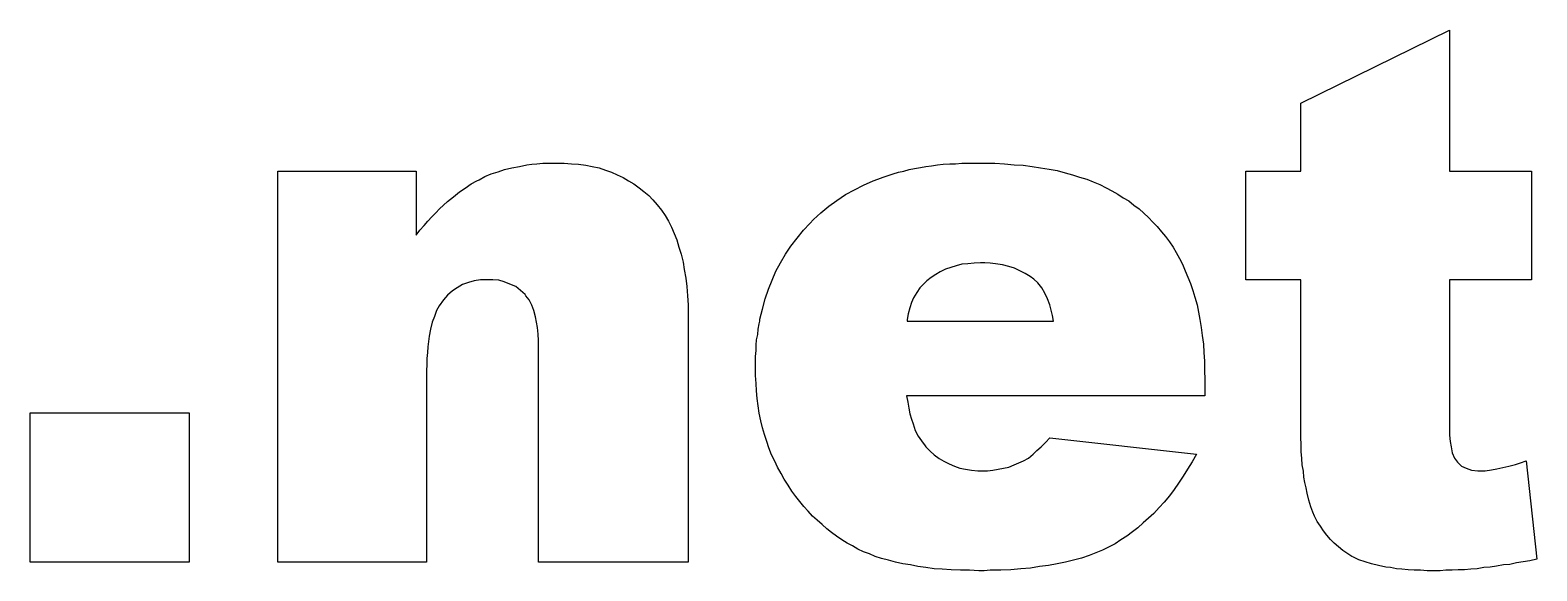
# Model space of a CAD drawing. Extents: x 60 to 196, y -152 to -29.
# Drawn here: x 180.868 to 183.701, y -110.976 to -109.96 of the extents above; entities that cross this region are included whole.
import ezdxf

# ---------------------------------------------------------------- set-up
doc = ezdxf.new("R2010")
doc.units = 0
doc.layers.add('BLACK', color=7, linetype='CONTINUOUS')

msp = doc.modelspace()

# ---------------------------------------------------------------- linework, layer by layer
at = {"layer": 'BLACK', "linetype": 'CONTINUOUS'}
for p, q in [((183.257, -110.097), (183.537, -109.96)), ((183.537, -109.96), (183.537, -110.225)), ((183.257, -110.225), (183.257, -110.097)), ((181.334, -110.96), (181.334, -110.225)), ((181.334, -110.225), (181.594, -110.225)), ((181.594, -110.225), (181.594, -110.345)), ((181.723, -110.235), (181.735, -110.23)), ((181.735, -110.23), (181.748, -110.226)), ((181.748, -110.226), (181.76, -110.222)), ((181.76, -110.222), (181.774, -110.219)), ((181.774, -110.219), (181.788, -110.216)), ((181.788, -110.216), (181.802, -110.213)), ((181.802, -110.213), (181.811, -110.212)), ((181.811, -110.212), (181.821, -110.211)), ((181.821, -110.211), (181.832, -110.21)), ((181.832, -110.21), (181.842, -110.21)), ((181.842, -110.21), (181.852, -110.21)), ((181.852, -110.21), (181.858, -110.21)), ((181.858, -110.21), (181.872, -110.21)), ((181.872, -110.21), (181.886, -110.211)), ((181.886, -110.211), (181.899, -110.212)), ((181.899, -110.212), (181.913, -110.214)), ((181.913, -110.214), (181.925, -110.216)), ((181.925, -110.216), (181.938, -110.219)), ((181.938, -110.219), (181.95, -110.223)), ((181.95, -110.223), (181.961, -110.227)), ((181.961, -110.227), (181.972, -110.232)), ((181.972, -110.232), (181.983, -110.237)), ((182.481, -110.233), (182.491, -110.23)), ((182.491, -110.23), (182.501, -110.227)), ((182.501, -110.227), (182.511, -110.225)), ((182.511, -110.225), (182.521, -110.222)), ((182.521, -110.222), (182.531, -110.22)), ((182.531, -110.22), (182.542, -110.218)), ((182.542, -110.218), (182.552, -110.216)), ((182.552, -110.216), (182.563, -110.215)), ((182.563, -110.215), (182.574, -110.213)), ((182.574, -110.213), (182.585, -110.212)), ((182.585, -110.212), (182.597, -110.211)), ((182.597, -110.211), (182.608, -110.211)), ((182.608, -110.211), (182.62, -110.21)), ((182.62, -110.21), (182.632, -110.21)), ((182.632, -110.21), (182.644, -110.21)), ((182.644, -110.21), (182.663, -110.21)), ((182.663, -110.21), (182.682, -110.21)), ((182.682, -110.21), (182.7, -110.211)), ((182.7, -110.211), (182.718, -110.213)), ((182.718, -110.213), (182.735, -110.214)), ((182.735, -110.214), (182.752, -110.216)), ((182.752, -110.216), (182.768, -110.219)), ((182.768, -110.219), (182.784, -110.221)), ((182.784, -110.221), (182.799, -110.224)), ((182.799, -110.224), (182.814, -110.228)), ((182.814, -110.228), (182.828, -110.232)), ((182.828, -110.232), (182.841, -110.236)), ((183.154, -110.429), (183.154, -110.225)), ((183.154, -110.225), (183.257, -110.225)), ((183.537, -110.225), (183.691, -110.225)), ((183.691, -110.225), (183.691, -110.429)), ((181.675, -110.264), (181.686, -110.257)), ((181.686, -110.257), (181.697, -110.249)), ((181.697, -110.249), (181.708, -110.243)), ((181.708, -110.243), (181.712, -110.241)), ((181.712, -110.241), (181.723, -110.235)), ((181.983, -110.237), (181.993, -110.243)), ((181.993, -110.243), (182.003, -110.249)), ((182.003, -110.249), (182.013, -110.256)), ((182.013, -110.256), (182.022, -110.263)), ((182.401, -110.269), (182.418, -110.26)), ((182.418, -110.26), (182.435, -110.251)), ((182.435, -110.251), (182.453, -110.243)), ((182.453, -110.243), (182.462, -110.24)), ((182.462, -110.24), (182.472, -110.236)), ((182.472, -110.236), (182.481, -110.233)), ((182.841, -110.236), (182.855, -110.24)), ((182.855, -110.24), (182.867, -110.245)), ((182.867, -110.245), (182.879, -110.25)), ((182.879, -110.25), (182.891, -110.256)), ((182.891, -110.256), (182.902, -110.262)), ((181.645, -110.289), (181.653, -110.282)), ((181.653, -110.282), (181.664, -110.273)), ((181.664, -110.273), (181.675, -110.264)), ((182.022, -110.263), (182.031, -110.271)), ((182.031, -110.271), (182.039, -110.279)), ((182.039, -110.279), (182.047, -110.288)), ((182.047, -110.288), (182.055, -110.298)), ((182.37, -110.291), (182.385, -110.28)), ((182.385, -110.28), (182.401, -110.269)), ((182.902, -110.262), (182.913, -110.268)), ((182.913, -110.268), (182.923, -110.275)), ((182.923, -110.275), (182.934, -110.281)), ((182.934, -110.281), (182.943, -110.289)), ((181.616, -110.319), (181.623, -110.311)), ((181.623, -110.311), (181.631, -110.303)), ((181.631, -110.303), (181.638, -110.296)), ((181.638, -110.296), (181.645, -110.289)), ((182.055, -110.298), (182.062, -110.308)), ((182.062, -110.308), (182.068, -110.319)), ((182.334, -110.323), (182.341, -110.316)), ((182.341, -110.316), (182.355, -110.303)), ((182.355, -110.303), (182.37, -110.291)), ((182.943, -110.289), (182.953, -110.296)), ((182.953, -110.296), (182.962, -110.304)), ((182.962, -110.304), (182.971, -110.312)), ((182.971, -110.312), (182.979, -110.321)), ((181.594, -110.345), (181.601, -110.336)), ((181.601, -110.336), (181.609, -110.327)), ((181.609, -110.327), (181.616, -110.319)), ((182.068, -110.319), (182.074, -110.33)), ((182.074, -110.33), (182.079, -110.342)), ((182.079, -110.342), (182.084, -110.354)), ((182.31, -110.351), (182.322, -110.336)), ((182.322, -110.336), (182.334, -110.323)), ((182.979, -110.321), (182.987, -110.329)), ((182.987, -110.329), (182.995, -110.339)), ((182.995, -110.339), (183.003, -110.348)), ((182.084, -110.354), (182.088, -110.368)), ((182.088, -110.368), (182.092, -110.381)), ((182.288, -110.381), (182.298, -110.366)), ((182.298, -110.366), (182.31, -110.351)), ((183.003, -110.348), (183.01, -110.358)), ((183.01, -110.358), (183.017, -110.368)), ((183.017, -110.368), (183.023, -110.378)), ((182.092, -110.381), (182.096, -110.396)), ((182.096, -110.396), (182.098, -110.41)), ((182.27, -110.413), (182.279, -110.397)), ((182.279, -110.397), (182.288, -110.381)), ((182.62, -110.4), (182.609, -110.403)), ((182.631, -110.399), (182.62, -110.4)), ((182.643, -110.398), (182.631, -110.399)), ((182.655, -110.397), (182.643, -110.398)), ((182.663, -110.397), (182.655, -110.397)), ((182.673, -110.398), (182.663, -110.397)), ((182.683, -110.399), (182.673, -110.398)), ((182.696, -110.401), (182.683, -110.399)), ((182.708, -110.404), (182.696, -110.401)), ((183.023, -110.378), (183.029, -110.389)), ((183.029, -110.389), (183.035, -110.4)), ((183.035, -110.4), (183.04, -110.412)), ((181.715, -110.429), (181.703, -110.431)), ((181.727, -110.429), (181.715, -110.429)), ((181.738, -110.429), (181.727, -110.429)), ((181.749, -110.43), (181.738, -110.429)), ((181.759, -110.433), (181.749, -110.43)), ((182.098, -110.41), (182.101, -110.426)), ((182.101, -110.426), (182.103, -110.442)), ((182.256, -110.447), (182.263, -110.43)), ((182.263, -110.43), (182.27, -110.413)), ((182.562, -110.425), (182.554, -110.431)), ((182.571, -110.419), (182.562, -110.425)), ((182.579, -110.414), (182.571, -110.419)), ((182.589, -110.409), (182.579, -110.414)), ((182.599, -110.406), (182.589, -110.409)), ((182.609, -110.403), (182.599, -110.406)), ((182.719, -110.407), (182.708, -110.404)), ((182.729, -110.412), (182.719, -110.407)), ((182.739, -110.417), (182.729, -110.412)), ((182.748, -110.423), (182.739, -110.417)), ((182.755, -110.428), (182.748, -110.423)), ((182.763, -110.435), (182.755, -110.428)), ((183.04, -110.412), (183.045, -110.424)), ((183.045, -110.424), (183.05, -110.436)), ((183.257, -110.429), (183.154, -110.429)), ((183.257, -110.688), (183.257, -110.429)), ((183.691, -110.429), (183.537, -110.429)), ((183.537, -110.429), (183.537, -110.699)), ((181.653, -110.458), (181.645, -110.467)), ((181.662, -110.45), (181.653, -110.458)), ((181.671, -110.444), (181.662, -110.45)), ((181.681, -110.438), (181.671, -110.444)), ((181.692, -110.434), (181.681, -110.438)), ((181.703, -110.431), (181.692, -110.434)), ((181.77, -110.437), (181.759, -110.433)), ((181.781, -110.442), (181.77, -110.437)), ((181.79, -110.449), (181.781, -110.442)), ((181.799, -110.457), (181.79, -110.449)), ((181.8, -110.459), (181.799, -110.457)), ((182.103, -110.442), (182.104, -110.459)), ((182.25, -110.465), (182.256, -110.447)), ((182.535, -110.453), (182.529, -110.463)), ((182.541, -110.444), (182.535, -110.453)), ((182.549, -110.436), (182.541, -110.444)), ((182.554, -110.431), (182.549, -110.436)), ((182.77, -110.444), (182.763, -110.435)), ((182.776, -110.454), (182.77, -110.444)), ((182.781, -110.465), (182.776, -110.454)), ((183.05, -110.436), (183.054, -110.449)), ((183.054, -110.449), (183.058, -110.462)), ((181.637, -110.478), (181.632, -110.487)), ((181.645, -110.467), (181.637, -110.478)), ((181.806, -110.467), (181.8, -110.459)), ((181.811, -110.477), (181.806, -110.467)), ((181.815, -110.487), (181.811, -110.477)), ((182.104, -110.459), (182.105, -110.476)), ((182.105, -110.476), (182.105, -110.494)), ((182.24, -110.503), (182.245, -110.484)), ((182.245, -110.484), (182.25, -110.465)), ((182.522, -110.482), (182.519, -110.493)), ((182.525, -110.472), (182.522, -110.482)), ((182.529, -110.463), (182.525, -110.472)), ((182.785, -110.476), (182.781, -110.465)), ((182.788, -110.486), (182.785, -110.476)), ((182.79, -110.496), (182.788, -110.486)), ((183.058, -110.462), (183.062, -110.476)), ((183.062, -110.476), (183.065, -110.49)), ((181.624, -110.509), (181.621, -110.522)), ((181.628, -110.498), (181.624, -110.509)), ((181.632, -110.487), (181.628, -110.498)), ((181.818, -110.499), (181.815, -110.487)), ((181.82, -110.509), (181.818, -110.499)), ((181.822, -110.519), (181.82, -110.509)), ((182.105, -110.494), (182.105, -110.96)), ((182.237, -110.522), (182.239, -110.512)), ((182.239, -110.512), (182.24, -110.507)), ((182.24, -110.507), (182.24, -110.503)), ((182.519, -110.493), (182.517, -110.504)), ((182.517, -110.504), (182.517, -110.507)), ((182.517, -110.507), (182.792, -110.507)), ((182.792, -110.507), (182.79, -110.496)), ((183.065, -110.49), (183.067, -110.504)), ((183.067, -110.504), (183.07, -110.519)), ((181.618, -110.535), (181.617, -110.545)), ((181.621, -110.522), (181.618, -110.535)), ((181.823, -110.531), (181.822, -110.519)), ((181.824, -110.543), (181.823, -110.531)), ((181.824, -110.555), (181.824, -110.543)), ((182.233, -110.552), (182.234, -110.542)), ((182.234, -110.542), (182.236, -110.532)), ((182.236, -110.532), (182.237, -110.522)), ((183.07, -110.519), (183.072, -110.534)), ((183.072, -110.534), (183.074, -110.55)), ((181.615, -110.566), (181.614, -110.577)), ((181.616, -110.555), (181.615, -110.566)), ((181.617, -110.545), (181.616, -110.555)), ((181.824, -110.96), (181.824, -110.555)), ((182.232, -110.573), (182.233, -110.562)), ((182.233, -110.562), (182.233, -110.552)), ((183.074, -110.55), (183.075, -110.566)), ((183.075, -110.566), (183.076, -110.582)), ((181.614, -110.588), (181.613, -110.6)), ((181.613, -110.6), (181.613, -110.607)), ((181.614, -110.577), (181.614, -110.588)), ((182.232, -110.583), (182.232, -110.573)), ((182.232, -110.594), (182.232, -110.583)), ((182.232, -110.609), (182.232, -110.594)), ((183.076, -110.582), (183.076, -110.599)), ((183.076, -110.599), (183.077, -110.617)), ((181.613, -110.607), (181.613, -110.96)), ((182.233, -110.624), (182.232, -110.609)), ((182.234, -110.638), (182.233, -110.624)), ((183.077, -110.617), (183.077, -110.647)), ((182.235, -110.652), (182.234, -110.638)), ((182.237, -110.666), (182.235, -110.652)), ((183.077, -110.647), (182.516, -110.647)), ((182.516, -110.647), (182.518, -110.659)), ((180.868, -110.96), (180.868, -110.679)), ((180.868, -110.679), (181.167, -110.679)), ((181.167, -110.679), (181.167, -110.96)), ((182.239, -110.68), (182.237, -110.666)), ((182.242, -110.694), (182.239, -110.68)), ((182.518, -110.659), (182.52, -110.67)), ((182.52, -110.67), (182.522, -110.681)), ((182.522, -110.681), (182.525, -110.691)), ((182.245, -110.707), (182.242, -110.694)), ((182.249, -110.72), (182.245, -110.707)), ((182.525, -110.691), (182.528, -110.7)), ((182.528, -110.7), (182.532, -110.712)), ((182.532, -110.712), (182.538, -110.723)), ((183.257, -110.696), (183.257, -110.688)), ((183.257, -110.71), (183.257, -110.696)), ((183.257, -110.725), (183.257, -110.71)), ((183.537, -110.699), (183.537, -110.711)), ((183.537, -110.711), (183.537, -110.721)), ((182.253, -110.733), (182.249, -110.72)), ((182.257, -110.745), (182.253, -110.733)), ((182.538, -110.723), (182.544, -110.732)), ((182.544, -110.732), (182.551, -110.741)), ((182.551, -110.741), (182.552, -110.743)), ((182.769, -110.743), (182.777, -110.735)), ((182.777, -110.735), (182.785, -110.726)), ((182.785, -110.726), (183.061, -110.757)), ((183.258, -110.739), (183.257, -110.725)), ((183.258, -110.752), (183.258, -110.739)), ((183.537, -110.721), (183.538, -110.733)), ((183.538, -110.733), (183.54, -110.743)), ((182.262, -110.758), (182.257, -110.745)), ((182.268, -110.77), (182.262, -110.758)), ((182.273, -110.781), (182.268, -110.77)), ((182.552, -110.743), (182.56, -110.751)), ((182.56, -110.751), (182.568, -110.758)), ((182.568, -110.758), (182.577, -110.765)), ((182.577, -110.765), (182.586, -110.77)), ((182.586, -110.77), (182.596, -110.775)), ((182.727, -110.773), (182.736, -110.769)), ((182.736, -110.769), (182.745, -110.764)), ((182.745, -110.764), (182.754, -110.757)), ((182.754, -110.757), (182.761, -110.75)), ((182.761, -110.75), (182.769, -110.743)), ((183.061, -110.757), (183.053, -110.771)), ((183.259, -110.765), (183.258, -110.752)), ((183.26, -110.777), (183.259, -110.765)), ((183.54, -110.743), (183.542, -110.754)), ((183.542, -110.754), (183.546, -110.764)), ((183.546, -110.764), (183.552, -110.772)), ((183.67, -110.773), (183.681, -110.769)), ((183.681, -110.769), (183.701, -110.954)), ((182.28, -110.793), (182.273, -110.781)), ((182.286, -110.804), (182.28, -110.793)), ((182.596, -110.775), (182.606, -110.779)), ((182.606, -110.779), (182.616, -110.783)), ((182.616, -110.783), (182.627, -110.785)), ((182.627, -110.785), (182.638, -110.787)), ((182.638, -110.787), (182.65, -110.788)), ((182.65, -110.788), (182.658, -110.788)), ((182.658, -110.788), (182.668, -110.788)), ((182.668, -110.788), (182.678, -110.787)), ((182.678, -110.787), (182.688, -110.785)), ((182.688, -110.785), (182.698, -110.783)), ((182.698, -110.783), (182.708, -110.781)), ((182.708, -110.781), (182.718, -110.777)), ((182.718, -110.777), (182.727, -110.773)), ((183.036, -110.798), (183.027, -110.811)), ((183.044, -110.785), (183.036, -110.798)), ((183.053, -110.771), (183.044, -110.785)), ((183.262, -110.789), (183.26, -110.777)), ((183.263, -110.8), (183.262, -110.789)), ((183.552, -110.772), (183.559, -110.779)), ((183.559, -110.779), (183.568, -110.783)), ((183.568, -110.783), (183.578, -110.787)), ((183.578, -110.787), (183.59, -110.788)), ((183.59, -110.788), (183.594, -110.788)), ((183.594, -110.788), (183.604, -110.788)), ((183.604, -110.788), (183.616, -110.786)), ((183.616, -110.786), (183.626, -110.784)), ((183.626, -110.784), (183.637, -110.782)), ((183.637, -110.782), (183.648, -110.779)), ((183.648, -110.779), (183.661, -110.776)), ((183.661, -110.776), (183.67, -110.773)), ((182.293, -110.815), (182.286, -110.804)), ((182.3, -110.826), (182.293, -110.815)), ((182.308, -110.836), (182.3, -110.826)), ((183.019, -110.823), (183.01, -110.835)), ((183.027, -110.811), (183.019, -110.823)), ((183.265, -110.81), (183.263, -110.8)), ((183.267, -110.82), (183.265, -110.81)), ((183.269, -110.83), (183.267, -110.82)), ((182.315, -110.846), (182.308, -110.836)), ((182.323, -110.855), (182.315, -110.846)), ((182.331, -110.864), (182.323, -110.855)), ((183, -110.847), (182.991, -110.857)), ((183.01, -110.835), (183, -110.847)), ((183.272, -110.843), (183.269, -110.83)), ((183.276, -110.856), (183.272, -110.843)), ((182.339, -110.873), (182.331, -110.864)), ((182.348, -110.881), (182.339, -110.873)), ((182.357, -110.889), (182.348, -110.881)), ((182.971, -110.877), (182.961, -110.886)), ((182.981, -110.868), (182.971, -110.877)), ((182.991, -110.857), (182.981, -110.868)), ((183.28, -110.866), (183.276, -110.856)), ((183.283, -110.873), (183.28, -110.866)), ((183.288, -110.883), (183.283, -110.873)), ((183.294, -110.892), (183.288, -110.883)), ((182.366, -110.897), (182.357, -110.889)), ((182.375, -110.904), (182.366, -110.897)), ((182.384, -110.911), (182.375, -110.904)), ((182.394, -110.918), (182.384, -110.911)), ((182.93, -110.911), (182.919, -110.918)), ((182.941, -110.903), (182.93, -110.911)), ((182.951, -110.895), (182.941, -110.903)), ((182.961, -110.886), (182.951, -110.895)), ((183.3, -110.901), (183.294, -110.892)), ((183.306, -110.909), (183.3, -110.901)), ((183.313, -110.917), (183.306, -110.909)), ((182.404, -110.924), (182.394, -110.918)), ((182.414, -110.929), (182.404, -110.924)), ((182.424, -110.935), (182.414, -110.929)), ((182.435, -110.94), (182.424, -110.935)), ((182.446, -110.944), (182.435, -110.94)), ((182.884, -110.937), (182.872, -110.942)), ((182.897, -110.931), (182.884, -110.937)), ((182.908, -110.925), (182.897, -110.931)), ((182.919, -110.918), (182.908, -110.925)), ((183.32, -110.924), (183.313, -110.917)), ((183.328, -110.931), (183.32, -110.924)), ((183.336, -110.938), (183.328, -110.931)), ((183.344, -110.943), (183.336, -110.938)), ((181.167, -110.96), (180.868, -110.96)), ((181.613, -110.96), (181.334, -110.96)), ((182.105, -110.96), (181.824, -110.96)), ((182.457, -110.949), (182.446, -110.944)), ((182.469, -110.953), (182.457, -110.949)), ((182.482, -110.956), (182.469, -110.953)), ((182.495, -110.96), (182.482, -110.956)), ((182.509, -110.963), (182.495, -110.96)), ((182.523, -110.965), (182.509, -110.963)), ((182.537, -110.968), (182.523, -110.965)), ((182.552, -110.97), (182.537, -110.968)), ((182.766, -110.968), (182.749, -110.971)), ((182.783, -110.966), (182.766, -110.968)), ((182.799, -110.963), (182.783, -110.966)), ((182.815, -110.96), (182.799, -110.963)), ((182.83, -110.956), (182.815, -110.96)), ((182.845, -110.952), (182.83, -110.956)), ((182.859, -110.947), (182.845, -110.952)), ((182.872, -110.942), (182.859, -110.947)), ((183.353, -110.949), (183.344, -110.943)), ((183.356, -110.95), (183.353, -110.949)), ((183.366, -110.955), (183.356, -110.95)), ((183.378, -110.959), (183.366, -110.955)), ((183.39, -110.963), (183.378, -110.959)), ((183.403, -110.966), (183.39, -110.963)), ((183.417, -110.969), (183.403, -110.966)), ((183.625, -110.967), (183.613, -110.969)), ((183.638, -110.965), (183.625, -110.967)), ((183.65, -110.964), (183.638, -110.965)), ((183.663, -110.961), (183.65, -110.964)), ((183.675, -110.959), (183.663, -110.961)), ((183.688, -110.957), (183.675, -110.959)), ((183.701, -110.954), (183.688, -110.957)), ((182.568, -110.972), (182.552, -110.97)), ((182.583, -110.973), (182.568, -110.972)), ((182.6, -110.974), (182.583, -110.973)), ((182.617, -110.975), (182.6, -110.974)), ((182.634, -110.975), (182.617, -110.975)), ((182.652, -110.976), (182.634, -110.975)), ((182.662, -110.976), (182.652, -110.976)), ((182.673, -110.975), (182.662, -110.976)), ((182.683, -110.975), (182.673, -110.975)), ((182.693, -110.975), (182.683, -110.975)), ((182.712, -110.974), (182.693, -110.975)), ((182.731, -110.972), (182.712, -110.974)), ((182.749, -110.971), (182.731, -110.972)), ((183.426, -110.97), (183.417, -110.969)), ((183.437, -110.972), (183.426, -110.97)), ((183.447, -110.973), (183.437, -110.972)), ((183.459, -110.974), (183.447, -110.973)), ((183.47, -110.975), (183.459, -110.974)), ((183.482, -110.975), (183.47, -110.975)), ((183.495, -110.976), (183.482, -110.975)), ((183.507, -110.976), (183.495, -110.976)), ((183.519, -110.976), (183.507, -110.976)), ((183.53, -110.975), (183.519, -110.976)), ((183.542, -110.975), (183.53, -110.975)), ((183.553, -110.974), (183.542, -110.975)), ((183.565, -110.974), (183.553, -110.974)), ((183.577, -110.973), (183.565, -110.974)), ((183.589, -110.972), (183.577, -110.973)), ((183.601, -110.97), (183.589, -110.972)), ((183.613, -110.969), (183.601, -110.97))]:
    msp.add_line(p, q, dxfattribs=at)

doc.saveas('drawing.dxf')
